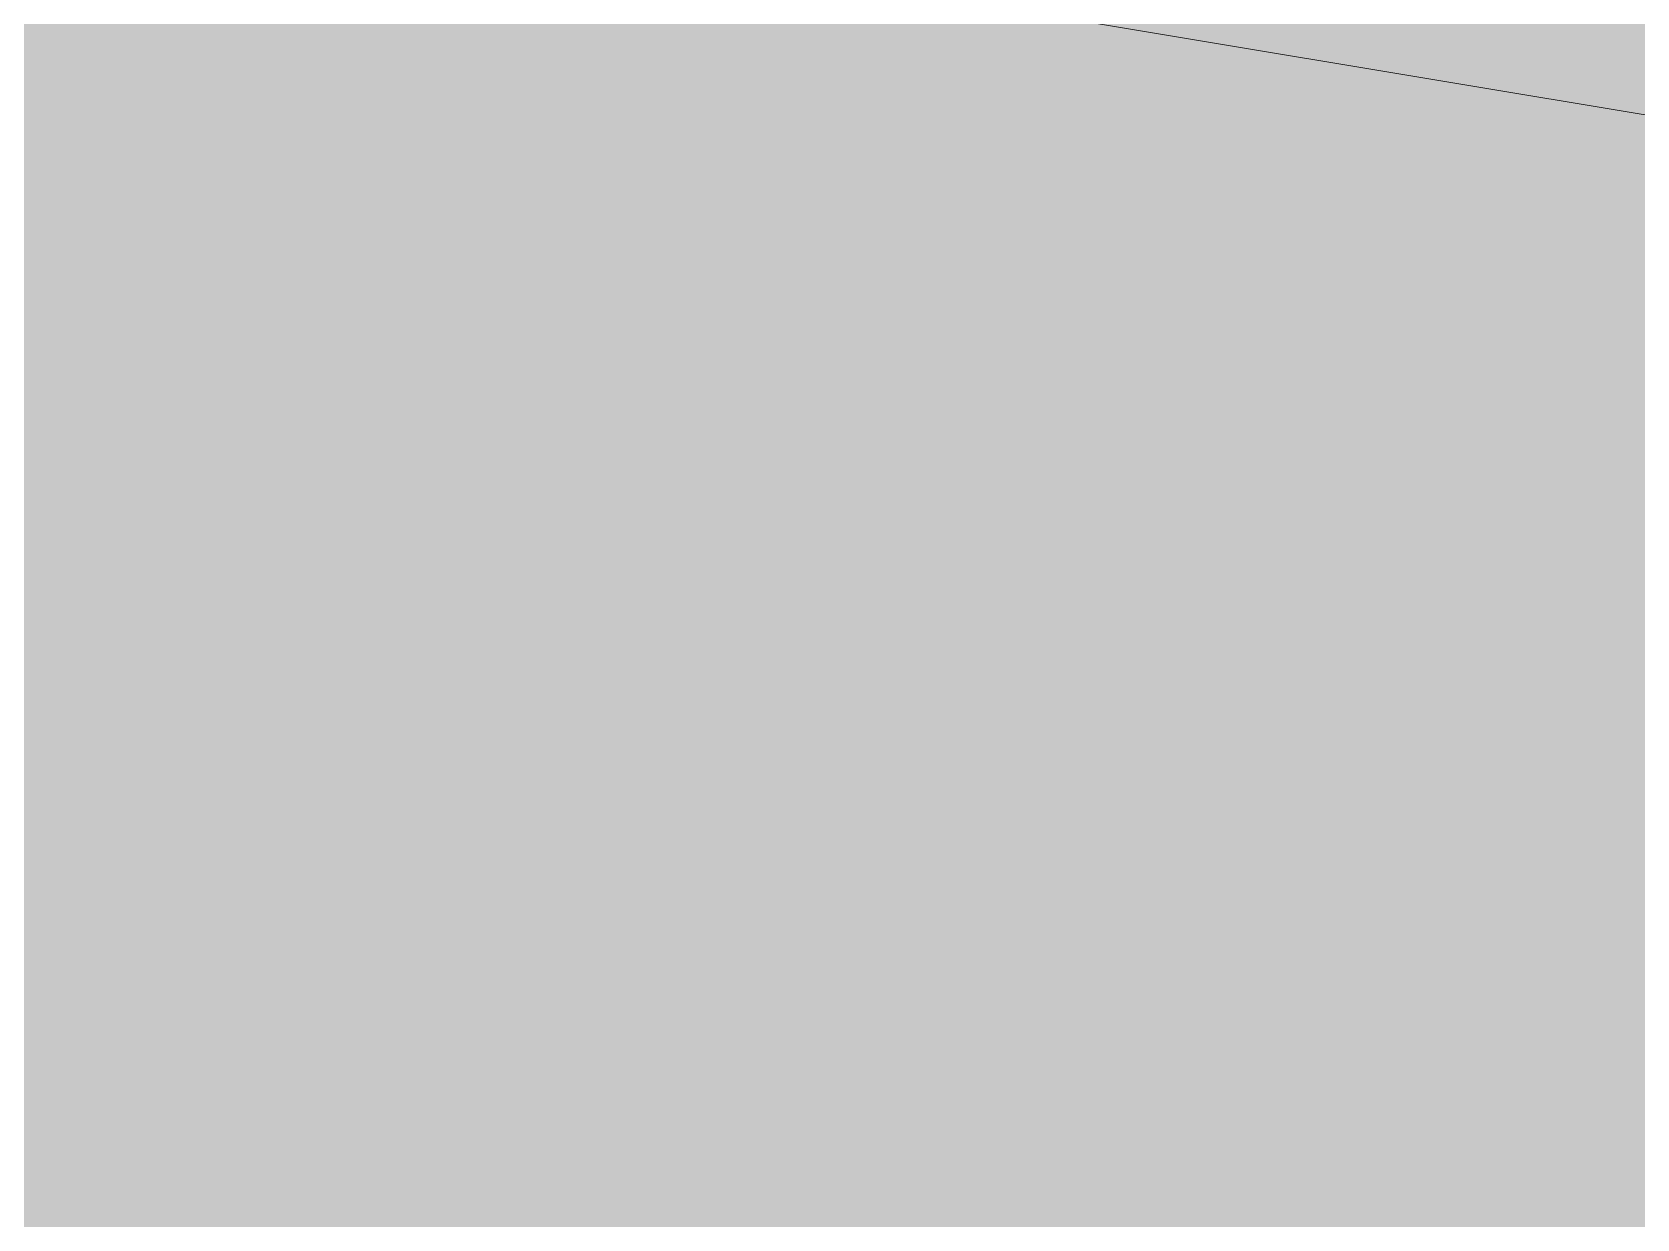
# Model space of a CAD drawing. Header units: millimetres. Extents: x -17017 to 628417, y -109036 to 199237.
# Drawn here: x 324013.015 to 324013.87, y -81531.863 to -81531.231 of the extents above; entities that cross this region are included whole.
import ezdxf

# ---------------------------------------------------------------- set-up
doc = ezdxf.new("R2010")
doc.units = ezdxf.units.MM
doc.layers.add('A-DETL-GENF-OTLN', color=7, linetype='Continuous', lineweight=9)
doc.layers.add('A-GLAZ-____-OTLN', color=7, linetype='Continuous', lineweight=9)

# ---------------------------------------------------------------- blocks, each defined once
blk = doc.blocks.new('AR_Отверстие прямоугольное _в стене__БезПР - AR_Отверстие прямоугольное _в стене__БезПР-36788922-АР1_План отверстий 3 этажа в осях 1-64_А-ГГ')
at = {"layer": 'A-GLAZ-____-OTLN'}
blk.add_hatch(color=256, dxfattribs=at).paths.add_polyline_path([(300, -50), (300, 50), (-300, 50), (-300, -50)], flags=0)
at = {"layer": 'A-DETL-GENF-OTLN'}
blk.add_line((-300, 50), (300, -50), dxfattribs=at)

msp = doc.modelspace()

# ---------------------------------------------------------------- block references
at = {"layer": 'A-GLAZ-____-OTLN'}
msp.add_blockref('AR_Отверстие прямоугольное _в стене__БезПР - AR_Отверстие прямоугольное _в стене__БезПР-36788922-АР1_План отверстий 3 этажа в осях 1-64_А-ГГ', (323720.70744, -81482.41416), dxfattribs=at)

doc.saveas('drawing.dxf')
